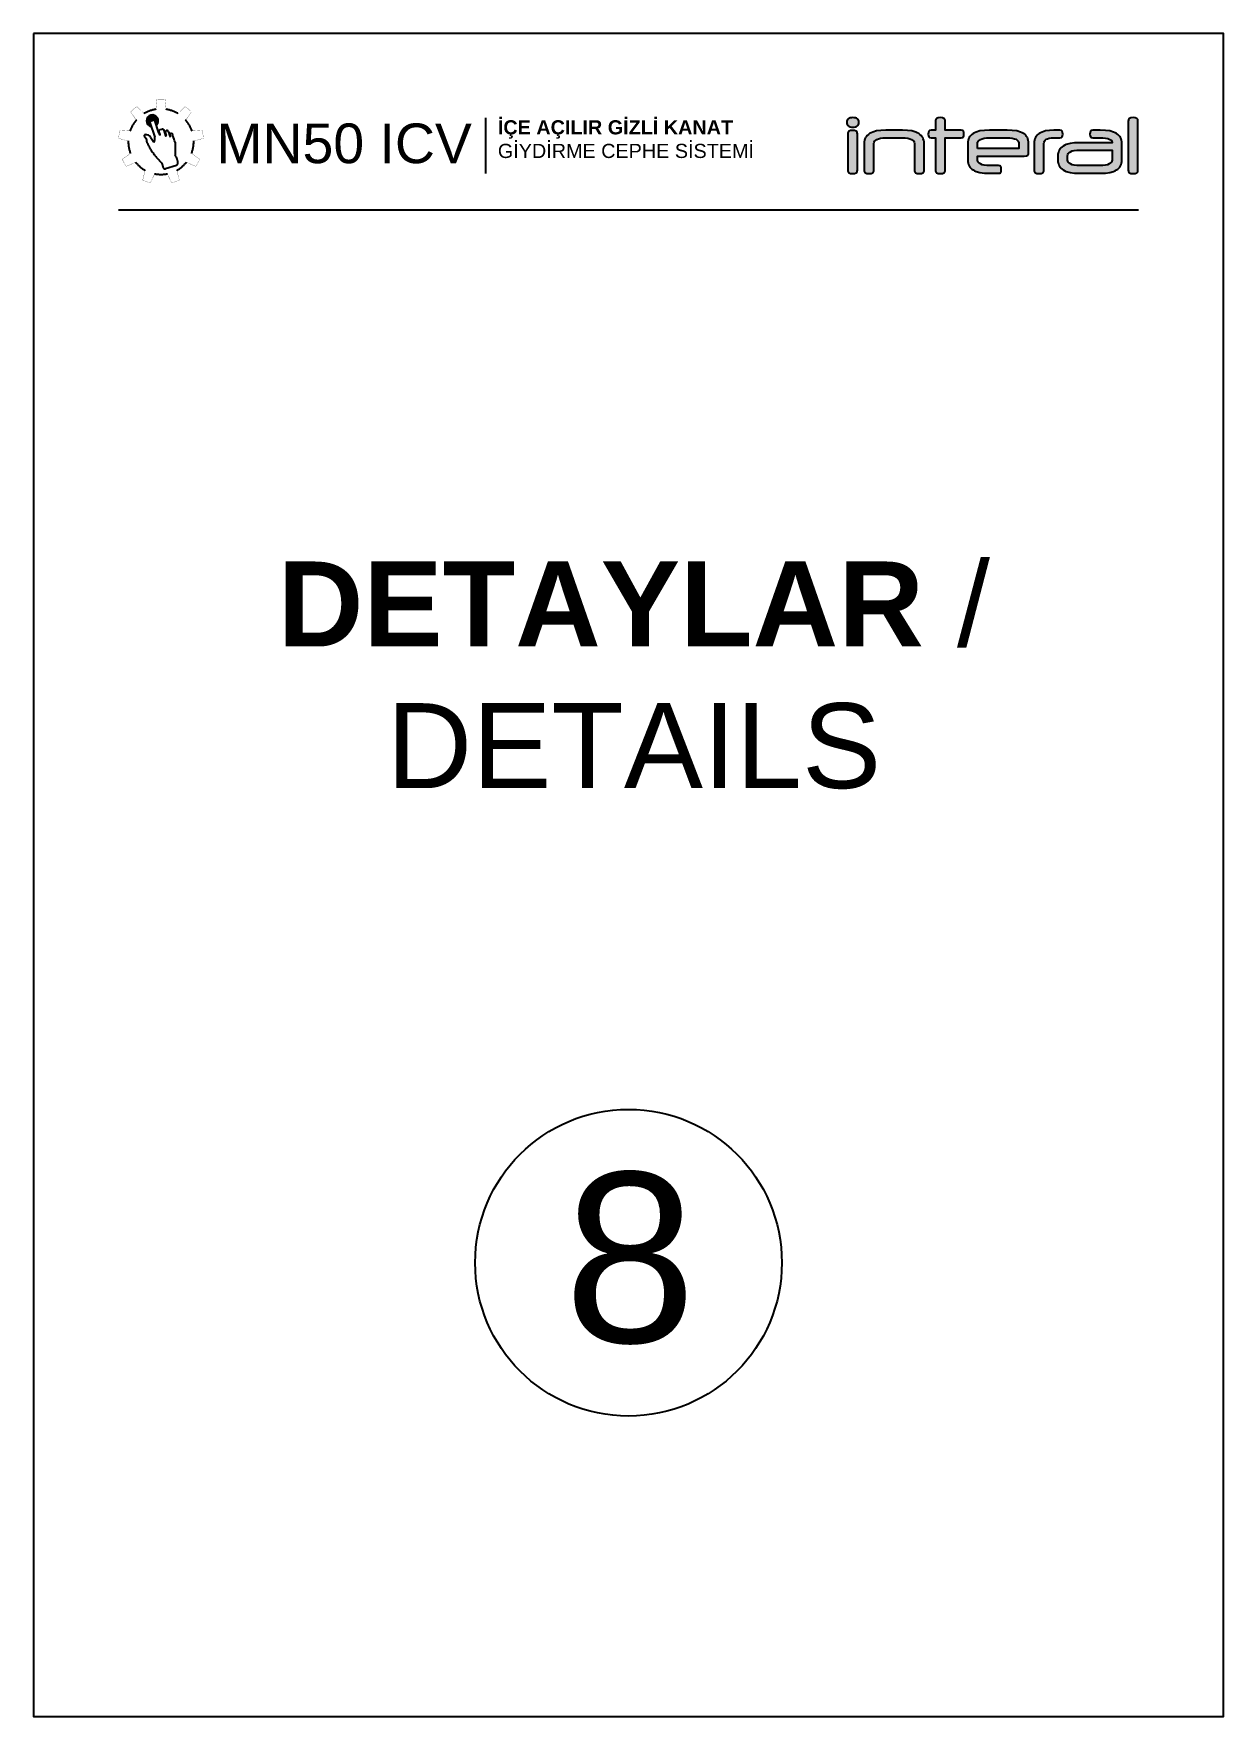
# Model space of a CAD drawing. Header units: millimetres. Extents: x 12 to 3612, y 18 to 315.
# Drawn here: x 12.5 to 222.5, y 17.9 to 314.9 of the extents above; entities that cross this region are included whole.
import ezdxf

# ---------------------------------------------------------------- set-up
doc = ezdxf.new("R2010")
doc.units = ezdxf.units.MM
doc.linetypes.add('CENTER', pattern=[2, 1.25, -0.25, 0.25, -0.25])
doc.layers.add('PROFIL', color=7, linetype='Continuous')
doc.layers.add('yazı_numara_k', color=11, linetype='Continuous')
doc.styles.get("Standard").update_dxf_attribs({"font": 'arial.ttf'})

# ---------------------------------------------------------------- blocks, each defined once
blk = doc.blocks.new('başlık sayfa')
at = {"color": 0}
blk.add_lwpolyline([(-218.72, -697.66), (-515.72, -697.66), (-515.72, -907.66), (-218.72, -907.66)], close=True, dxfattribs=at)
blk = doc.blocks.new('CARKKK')
at = {"true_color": 0xfed100}
h = blk.add_hatch(color=40, dxfattribs=at)
h.dxf.hatch_style = 1
edge = h.paths.add_edge_path()
edge.add_arc((1483.08, 1300.18), 1.03, 316.1417, 614.7975)
edge.add_line((1482.8, 1299.18), (1482.58, 1299.88))
edge.add_arc((1482.77, 1299.95), 0.202, 109.9023, 198.4057, ccw=False)
edge.add_line((1482.7, 1300.14), (1483.32, 1300.36))
edge.add_arc((1483.39, 1300.17), 0.202, 16.7485, 109.9023, ccw=False)
edge.add_line((1483.59, 1300.23), (1483.82, 1299.46))
at = {"color": 0}
for p, q in [((1485.35, 1298.1), (1485.48, 1297.57)), ((1485.53, 1298.44), (1485.54, 1298.44)), ((1485.92, 1298.25), (1486.14, 1297.46)), ((1481.68, 1297.38), (1482.01, 1296.99)), ((1482.05, 1296.89), (1482.04, 1296.6)), ((1482.76, 1297.3), (1483.34, 1296.4)), ((1486.29, 1297.52), (1486.21, 1297.78)), ((1486.7, 1297.54), (1486.65, 1297.69))]:
    blk.add_line(p, q, dxfattribs=at)
at = {"color": 0, "linetype": 'CENTER', "ltscale": 12}
for p, q in [((1482.84, 1294.95), (1483.1, 1294.65)), ((1487.07, 1296.38), (1487.07, 1294.15)), ((1484.96, 1291.98), (1484.84, 1292.52)), ((1485.38, 1291.73), (1487.33, 1292.36))]:
    blk.add_line(p, q, dxfattribs=at)
at = {"color": 0, "linetype": 'CENTER', "ltscale": 12, "const_width": 0.0361}
for points in [[(1483.87, 1303.97), (1483.69, 1302.2)], [(1485.31, 1303.97), (1485.5, 1302.2)], [(1479.24, 1301.76), (1480.23, 1300.29)], [(1480.34, 1302.69), (1481.62, 1301.45)], [(1488.84, 1302.69), (1487.57, 1301.45)], [(1489.95, 1301.76), (1488.95, 1300.29)], [(1477.36, 1298.51), (1479.13, 1298.38)], [(1491.83, 1298.51), (1490.05, 1298.38)], [(1477.11, 1297.08), (1478.82, 1296.6)], [(1492.08, 1297.08), (1490.37, 1296.6)], [(1477.76, 1293.38), (1479.2, 1294.43)], [(1478.48, 1292.13), (1480.1, 1292.86)], [(1490.7, 1292.13), (1489.08, 1292.86)], [(1491.43, 1293.38), (1489.98, 1294.43)], [(1481.36, 1289.72), (1481.79, 1291.44)], [(1482.71, 1289.23), (1483.49, 1290.83)], [(1486.47, 1289.23), (1485.7, 1290.83)], [(1487.83, 1289.72), (1487.39, 1291.44)]]:
    blk.add_lwpolyline(points, dxfattribs=at)
for points in [[(1485.31, 1303.97, 0.048189), (1483.87, 1303.97)], [(1480.34, 1302.69, 0.048189), (1479.24, 1301.76)], [(1483.73, 1302.21, 0.099576), (1481.59, 1301.43)], [(1487.6, 1301.43, 0.099576), (1485.46, 1302.21)], [(1489.95, 1301.76, 0.048189), (1488.84, 1302.69)], [(1477.36, 1298.51, 0.048189), (1477.11, 1297.08)], [(1480.26, 1300.31, 0.099576), (1479.12, 1298.34)], [(1490.07, 1298.34, 0.099576), (1488.93, 1300.31)], [(1492.08, 1297.08, 0.048189), (1491.83, 1298.51)], [(1478.82, 1296.63, 0.099576), (1479.21, 1294.39)], [(1489.97, 1294.39, 0.099576), (1490.37, 1296.63)], [(1477.76, 1293.38, 0.048189), (1478.48, 1292.13)], [(1480.08, 1292.89, 0.099576), (1481.83, 1291.43)], [(1487.36, 1291.43, 0.099576), (1489.1, 1292.89)], [(1490.7, 1292.13, 0.048189), (1491.43, 1293.38)], [(1481.36, 1289.72, 0.048189), (1482.71, 1289.23)], [(1483.45, 1290.83, 0.099576), (1485.73, 1290.83)], [(1486.47, 1289.23, 0.048189), (1487.83, 1289.72)]]:
    blk.add_lwpolyline(points, format="xyb", dxfattribs=at)
at = {"color": 0}
for points in [[(1483.82, 1299.46), (1483.59, 1300.23, 0.430429), (1483.32, 1300.36), (1482.7, 1300.14, 0.406583), (1482.58, 1299.88), (1482.8, 1299.18)], [(1484.19, 1298.03), (1483.53, 1300.21, 0.430609), (1483.34, 1300.31), (1482.72, 1300.08, 0.407114), (1482.63, 1299.9), (1483.48, 1297.28)], [(1484.46, 1297.76), (1484.29, 1298.25, -0.427614), (1484.46, 1298.63), (1484.72, 1298.72, -0.436222), (1485.09, 1298.53), (1485.36, 1297.55)]]:
    blk.add_lwpolyline(points, format="xyb", dxfattribs=at)
at = {"color": 0, "linetype": 'CENTER', "ltscale": 12}
for centre, radius, start, end in [((1484.59, 1296.5), 5.78, 98.6269, 121.3731), ((1484.59, 1296.5), 5.78, 58.6269, 81.3731), ((1484.59, 1296.5), 5.78, 138.6269, 161.3731), ((1484.59, 1296.5), 5.78, 18.6269, 41.3731), ((1484.59, 1296.5), 5.78, 178.6269, 201.3731), ((1482.4, 1296.59), 0.361, 178.7146, 203.6076), ((1494.72, 1301.97), 13.8, 203.6076, 210.5847), ((1484.59, 1296.5), 5.78, 338.6269, 1.3731), ((1484.59, 1296.5), 5.78, 218.6269, 241.3731), ((1492.59, 1300.98), 11.41, 213.7381, 226.5208), ((1484.49, 1292.45), 0.361, 12.1436, 46.5208), ((1485.26, 1292), 0.298, 184.3774, 294.6195), ((1485.18, 1292.68), 2.39, 0.4113, 37.9459), ((1487.22, 1292.7), 0.361, 288.2135, 0.4113), ((1484.59, 1296.5), 5.78, 298.6269, 321.3731), ((1484.59, 1296.5), 5.78, 258.6269, 281.3731)]:
    blk.add_arc(centre, radius, start, end, dxfattribs=at)
at = {"color": 40, "true_color": 0xfed100}
blk.add_arc((1483.08, 1300.18), 1.03, 316.1417, 254.7975, dxfattribs=at)
at = {"color": 0}
for centre, radius, start, end in [((1484.99, 1298.3), 0.836, 198.8925, 224.3855), ((1485.63, 1298.17), 0.289, 109.7187, 194.0454), ((1485.64, 1298.17), 0.289, 15.4472, 109.7187), ((1486.34, 1297.83), 0.144, 68.7787, 198.5684), ((1486.24, 1297.56), 0.433, 17.732, 68.7787), ((1481.84, 1297.52), 0.212, 89.792, 220.6566), ((1481.96, 1296.79), 0.947, 32.7129, 97.3977), ((1481.91, 1296.89), 0.144, 358.7146, 40.6566), ((1482.5, 1296.99), 1.02, 325.2166, 16.7204), ((1484.42, 1297.75), 0.0433, 224.3855, 19.6471), ((1485.42, 1297.56), 0.0601, 190.3472, 18.7372), ((1486.21, 1297.5), 0.084, 203.9076, 12.8452), ((1471.27, 1291.93), 16.42, 15.7203, 19.9505)]:
    blk.add_arc(centre, radius, start, end, dxfattribs=at)
blk = doc.blocks.new('İnteral Logo - 2D')
at = {"layer": 'PROFIL', "ltscale": 10}
h = blk.add_hatch(color=7, dxfattribs=at)
h.paths.add_polyline_path([(2732.47, 1117.8), (2732.47, 1124.16), (2732.45, 1124.34), (2732.41, 1124.48), (2732.35, 1124.6), (2732.25, 1124.67), (2731.98, 1124.76), (2731.61, 1124.79), (2731.23, 1124.76), (2730.97, 1124.67), (2730.87, 1124.6), (2730.81, 1124.48), (2730.77, 1124.34), (2730.76, 1124.16), (2730.76, 1117.8), (2730.77, 1117.62), (2730.81, 1117.48), (2730.87, 1117.36), (2730.97, 1117.29), (2731.23, 1117.2), (2731.61, 1117.17), (2731.98, 1117.2), (2732.25, 1117.29), (2732.35, 1117.36), (2732.41, 1117.48), (2732.45, 1117.62)])
h.paths.add_polyline_path([(2732.72, 1126.21), (2732.71, 1126.41), (2732.66, 1126.58), (2732.58, 1126.73), (2732.47, 1126.84), (2732.33, 1126.93), (2732.15, 1127), (2731.92, 1127.03), (2731.66, 1127.05), (2731.4, 1127.03), (2731.17, 1127), (2730.99, 1126.93), (2730.84, 1126.84), (2730.73, 1126.73), (2730.66, 1126.58), (2730.61, 1126.41), (2730.59, 1126.21), (2730.61, 1126.01), (2730.66, 1125.84), (2730.73, 1125.69), (2730.84, 1125.58), (2730.99, 1125.49), (2731.17, 1125.42), (2731.4, 1125.39), (2731.66, 1125.37), (2731.92, 1125.39), (2732.15, 1125.42), (2732.33, 1125.49), (2732.47, 1125.58), (2732.58, 1125.69), (2732.66, 1125.84), (2732.71, 1126.01)])
for points in [[(2751.25, 1123.85), (2751.27, 1124.15), (2751.25, 1124.44), (2751.18, 1124.66), (2751.13, 1124.74), (2751.04, 1124.79), (2750.79, 1124.84), (2747.94, 1124.84), (2747.94, 1126.41), (2747.93, 1126.59), (2747.89, 1126.74), (2747.82, 1126.85), (2747.73, 1126.92), (2747.46, 1127.02), (2747.08, 1127.05), (2746.7, 1127.02), (2746.44, 1126.92), (2746.35, 1126.85), (2746.28, 1126.74), (2746.24, 1126.59), (2746.23, 1126.41), (2746.23, 1124.84), (2745.46, 1124.84), (2745.21, 1124.79), (2745.12, 1124.74), (2745.06, 1124.66), (2745, 1124.44), (2744.98, 1124.15), (2745, 1123.85), (2745.06, 1123.64), (2745.12, 1123.57), (2745.21, 1123.52), (2745.46, 1123.47), (2746.23, 1123.47), (2746.23, 1117.8), (2746.24, 1117.62), (2746.28, 1117.48), (2746.35, 1117.36), (2746.44, 1117.29), (2746.7, 1117.2), (2747.08, 1117.17), (2747.46, 1117.2), (2747.73, 1117.29), (2747.82, 1117.36), (2747.89, 1117.48), (2747.93, 1117.62), (2747.94, 1117.8), (2747.94, 1123.47), (2750.79, 1123.47), (2751.04, 1123.52), (2751.13, 1123.57), (2751.18, 1123.64)], [(2743.86, 1123.73), (2743.7, 1123.92), (2743.51, 1124.09), (2743.28, 1124.25), (2743.03, 1124.39), (2742.75, 1124.51), (2742.09, 1124.69), (2741.32, 1124.8), (2740.42, 1124.84), (2737.48, 1124.84), (2736.59, 1124.8), (2735.81, 1124.69), (2735.16, 1124.51), (2734.87, 1124.39), (2734.62, 1124.25), (2734.4, 1124.09), (2734.2, 1123.92), (2734.04, 1123.73), (2733.91, 1123.52), (2733.8, 1123.29), (2733.73, 1123.04), (2733.68, 1122.77), (2733.67, 1122.49), (2733.67, 1117.8), (2733.68, 1117.62), (2733.72, 1117.48), (2733.79, 1117.36), (2733.88, 1117.29), (2734.14, 1117.2), (2734.52, 1117.17), (2734.89, 1117.2), (2735.16, 1117.29), (2735.26, 1117.36), (2735.33, 1117.48), (2735.37, 1117.62), (2735.38, 1117.8), (2735.38, 1122.49), (2735.41, 1122.69), (2735.51, 1122.87), (2735.67, 1123.04), (2735.89, 1123.19), (2736.19, 1123.31), (2736.56, 1123.4), (2737.01, 1123.46), (2737.54, 1123.47), (2740.37, 1123.47), (2740.89, 1123.46), (2741.34, 1123.4), (2741.72, 1123.31), (2742.01, 1123.19), (2742.24, 1123.04), (2742.4, 1122.87), (2742.49, 1122.69), (2742.52, 1122.49), (2742.52, 1117.8), (2742.54, 1117.62), (2742.58, 1117.48), (2742.64, 1117.36), (2742.73, 1117.29), (2743, 1117.2), (2743.37, 1117.17), (2743.75, 1117.2), (2744.02, 1117.29), (2744.11, 1117.36), (2744.18, 1117.48), (2744.22, 1117.62), (2744.24, 1117.8), (2744.24, 1122.49), (2744.22, 1122.77), (2744.18, 1123.04), (2744.1, 1123.29), (2744, 1123.52)], [(2768.68, 1123.85), (2768.7, 1124.15), (2768.68, 1124.44), (2768.61, 1124.66), (2768.55, 1124.74), (2768.47, 1124.79), (2768.21, 1124.84), (2767.16, 1124.84), (2766.36, 1124.8), (2765.67, 1124.69), (2765.07, 1124.51), (2764.81, 1124.39), (2764.57, 1124.26), (2764.36, 1124.1), (2764.18, 1123.93), (2764.02, 1123.74), (2763.9, 1123.53), (2763.8, 1123.3), (2763.73, 1123.05), (2763.69, 1122.79), (2763.67, 1122.5), (2763.67, 1117.8), (2763.69, 1117.62), (2763.72, 1117.48), (2763.79, 1117.36), (2763.88, 1117.29), (2764.15, 1117.2), (2764.52, 1117.17), (2764.9, 1117.2), (2765.17, 1117.29), (2765.26, 1117.36), (2765.33, 1117.48), (2765.37, 1117.62), (2765.38, 1117.8), (2765.38, 1122.5), (2765.41, 1122.72), (2765.48, 1122.91), (2765.6, 1123.08), (2765.78, 1123.22), (2766.01, 1123.33), (2766.32, 1123.41), (2766.7, 1123.46), (2767.16, 1123.47), (2768.21, 1123.47), (2768.47, 1123.52), (2768.55, 1123.57), (2768.61, 1123.64)]]:
    blk.add_hatch(color=7, dxfattribs=at).paths.add_polyline_path(points)
at = {"layer": 'PROFIL', "ltscale": 10, "true_color": 0xfed100}
blk.add_hatch(color=40, dxfattribs=at).paths.add_polyline_path([(2781.99, 1117.8), (2781.99, 1126.41), (2781.98, 1126.59), (2781.94, 1126.74), (2781.87, 1126.85), (2781.78, 1126.92), (2781.51, 1127.02), (2781.13, 1127.05), (2780.75, 1127.02), (2780.49, 1126.92), (2780.4, 1126.85), (2780.33, 1126.74), (2780.29, 1126.59), (2780.28, 1126.41), (2780.28, 1117.8), (2780.29, 1117.62), (2780.33, 1117.48), (2780.4, 1117.36), (2780.49, 1117.29), (2780.75, 1117.2), (2781.13, 1117.17), (2781.51, 1117.2), (2781.78, 1117.29), (2781.87, 1117.36), (2781.94, 1117.48), (2781.98, 1117.62)])
at = {"layer": 'PROFIL', "ltscale": 10}
h = blk.add_hatch(color=7, dxfattribs=at)
h.paths.add_polyline_path([(2762, 1124.1), (2761.79, 1124.26), (2761.55, 1124.39), (2761.27, 1124.51), (2760.61, 1124.69), (2759.81, 1124.8), (2758.87, 1124.84), (2755.76, 1124.84), (2754.87, 1124.8), (2754.09, 1124.69), (2753.44, 1124.51), (2753.15, 1124.39), (2752.9, 1124.25), (2752.68, 1124.09), (2752.48, 1123.92), (2752.32, 1123.73), (2752.18, 1123.52), (2752.08, 1123.29), (2752.01, 1123.04), (2751.96, 1122.77), (2751.95, 1122.49), (2751.95, 1119.56), (2751.96, 1119.28), (2752.01, 1119.02), (2752.08, 1118.77), (2752.18, 1118.54), (2752.32, 1118.33), (2752.48, 1118.14), (2752.68, 1117.96), (2752.9, 1117.81), (2753.15, 1117.67), (2753.44, 1117.55), (2754.09, 1117.37), (2754.87, 1117.26), (2755.76, 1117.22), (2757.36, 1117.22), (2757.62, 1117.26), (2757.7, 1117.32), (2757.76, 1117.39), (2757.83, 1117.61), (2757.85, 1117.91), (2757.83, 1118.2), (2757.76, 1118.41), (2757.7, 1118.49), (2757.62, 1118.54), (2757.36, 1118.58), (2755.81, 1118.58), (2755.29, 1118.6), (2754.84, 1118.65), (2754.46, 1118.74), (2754.17, 1118.87), (2753.95, 1119.02), (2753.79, 1119.19), (2753.69, 1119.37), (2753.66, 1119.56), (2753.66, 1120.25), (2761.88, 1120.25), (2762.3, 1120.29), (2762.44, 1120.34), (2762.54, 1120.4), (2762.61, 1120.49), (2762.65, 1120.61), (2762.69, 1120.94), (2762.69, 1122.49), (2762.67, 1122.78), (2762.63, 1123.04), (2762.56, 1123.29), (2762.46, 1123.52), (2762.34, 1123.74), (2762.18, 1123.93)])
h.paths.add_polyline_path([(2753.66, 1121.59), (2753.66, 1122.49), (2753.69, 1122.69), (2753.79, 1122.87), (2753.95, 1123.04), (2754.17, 1123.19), (2754.46, 1123.31), (2754.84, 1123.4), (2755.29, 1123.46), (2755.81, 1123.47), (2758.82, 1123.47), (2759.35, 1123.46), (2759.81, 1123.41), (2760.18, 1123.33), (2760.47, 1123.22), (2760.69, 1123.08), (2760.85, 1122.91), (2760.95, 1122.71), (2760.98, 1122.49), (2760.98, 1121.59)], flags=16)
at = {"layer": 'PROFIL', "ltscale": 10, "true_color": 0xfed100}
h = blk.add_hatch(color=40, dxfattribs=at)
h.paths.add_polyline_path([(2779.15, 1119.56), (2779.15, 1122.49), (2779.13, 1122.77), (2779.09, 1123.04), (2779.01, 1123.29), (2778.91, 1123.52), (2778.78, 1123.73), (2778.61, 1123.92), (2778.42, 1124.09), (2778.19, 1124.25), (2777.94, 1124.39), (2777.66, 1124.51), (2777, 1124.69), (2776.23, 1124.8), (2775.33, 1124.84), (2774.01, 1124.84), (2773.76, 1124.79), (2773.67, 1124.74), (2773.61, 1124.67), (2773.54, 1124.45), (2773.51, 1124.15), (2773.54, 1123.85), (2773.61, 1123.64), (2773.67, 1123.57), (2773.76, 1123.52), (2774.01, 1123.47), (2775.28, 1123.47), (2775.81, 1123.46), (2776.27, 1123.42), (2776.64, 1123.35), (2776.93, 1123.25), (2777.15, 1123.13), (2777.31, 1122.99), (2777.4, 1122.82), (2777.44, 1122.64), (2777.44, 1122.62), (2771.67, 1122.62), (2770.77, 1122.59), (2770, 1122.48), (2769.34, 1122.29), (2769.06, 1122.18), (2768.81, 1122.04), (2768.58, 1121.88), (2768.39, 1121.71), (2768.22, 1121.52), (2768.09, 1121.31), (2767.99, 1121.08), (2767.91, 1120.83), (2767.87, 1120.56), (2767.85, 1120.28), (2767.85, 1119.56), (2767.87, 1119.28), (2767.91, 1119.02), (2767.99, 1118.77), (2768.09, 1118.54), (2768.22, 1118.33), (2768.39, 1118.14), (2768.58, 1117.96), (2768.81, 1117.81), (2769.06, 1117.67), (2769.34, 1117.55), (2770, 1117.37), (2770.77, 1117.26), (2771.67, 1117.22), (2775.33, 1117.22), (2776.23, 1117.26), (2777, 1117.37), (2777.66, 1117.55), (2777.94, 1117.67), (2778.19, 1117.81), (2778.42, 1117.96), (2778.61, 1118.14), (2778.78, 1118.33), (2778.91, 1118.54), (2779.01, 1118.77), (2779.09, 1119.02), (2779.13, 1119.28)])
h.paths.add_polyline_path([(2769.56, 1119.56), (2769.56, 1120.33), (2769.6, 1120.53), (2769.69, 1120.72), (2769.85, 1120.88), (2770.08, 1121.03), (2770.37, 1121.16), (2770.74, 1121.25), (2771.19, 1121.3), (2771.72, 1121.32), (2777.44, 1121.32), (2777.44, 1119.56), (2777.4, 1119.37), (2777.31, 1119.19), (2777.15, 1119.02), (2776.92, 1118.87), (2776.63, 1118.74), (2776.26, 1118.65), (2775.81, 1118.6), (2775.28, 1118.58), (2771.72, 1118.58), (2771.19, 1118.6), (2770.74, 1118.65), (2770.37, 1118.74), (2770.08, 1118.87), (2769.85, 1119.02), (2769.69, 1119.19), (2769.6, 1119.37)], flags=16)
at = {"layer": 'PROFIL', "color": 7, "ltscale": 10}
for points in [[(2732.72, 1126.21), (2732.71, 1126.41), (2732.66, 1126.58), (2732.58, 1126.73), (2732.47, 1126.84), (2732.33, 1126.93), (2732.15, 1127), (2731.92, 1127.03), (2731.66, 1127.05), (2731.4, 1127.03), (2731.17, 1127), (2730.99, 1126.93), (2730.84, 1126.84), (2730.73, 1126.73), (2730.66, 1126.58), (2730.61, 1126.41), (2730.59, 1126.21), (2730.61, 1126.01), (2730.66, 1125.84), (2730.73, 1125.69), (2730.84, 1125.58), (2730.99, 1125.49), (2731.17, 1125.42), (2731.4, 1125.39), (2731.66, 1125.37), (2731.92, 1125.39), (2732.15, 1125.42), (2732.33, 1125.49), (2732.47, 1125.58), (2732.58, 1125.69), (2732.66, 1125.84), (2732.71, 1126.01)], [(2751.25, 1123.85), (2751.27, 1124.15), (2751.25, 1124.44), (2751.18, 1124.66), (2751.13, 1124.74), (2751.04, 1124.79), (2750.79, 1124.84), (2747.94, 1124.84), (2747.94, 1126.41), (2747.93, 1126.59), (2747.89, 1126.74), (2747.82, 1126.85), (2747.73, 1126.92), (2747.46, 1127.02), (2747.08, 1127.05), (2746.7, 1127.02), (2746.44, 1126.92), (2746.35, 1126.85), (2746.28, 1126.74), (2746.24, 1126.59), (2746.23, 1126.41), (2746.23, 1124.84), (2745.46, 1124.84), (2745.21, 1124.79), (2745.12, 1124.74), (2745.06, 1124.66), (2745, 1124.44), (2744.98, 1124.15), (2745, 1123.85), (2745.06, 1123.64), (2745.12, 1123.57), (2745.21, 1123.52), (2745.46, 1123.47), (2746.23, 1123.47), (2746.23, 1117.8), (2746.24, 1117.62), (2746.28, 1117.48), (2746.35, 1117.36), (2746.44, 1117.29), (2746.7, 1117.2), (2747.08, 1117.17), (2747.46, 1117.2), (2747.73, 1117.29), (2747.82, 1117.36), (2747.89, 1117.48), (2747.93, 1117.62), (2747.94, 1117.8), (2747.94, 1123.47), (2750.79, 1123.47), (2751.04, 1123.52), (2751.13, 1123.57), (2751.18, 1123.64)], [(2732.47, 1117.8), (2732.47, 1124.16), (2732.45, 1124.34), (2732.41, 1124.48), (2732.35, 1124.6), (2732.25, 1124.67), (2731.98, 1124.76), (2731.61, 1124.79), (2731.23, 1124.76), (2730.97, 1124.67), (2730.87, 1124.6), (2730.81, 1124.48), (2730.77, 1124.34), (2730.76, 1124.16), (2730.76, 1117.8), (2730.77, 1117.62), (2730.81, 1117.48), (2730.87, 1117.36), (2730.97, 1117.29), (2731.23, 1117.2), (2731.61, 1117.17), (2731.98, 1117.2), (2732.25, 1117.29), (2732.35, 1117.36), (2732.41, 1117.48), (2732.45, 1117.62)], [(2743.86, 1123.73), (2743.7, 1123.92), (2743.51, 1124.09), (2743.28, 1124.25), (2743.03, 1124.39), (2742.75, 1124.51), (2742.09, 1124.69), (2741.32, 1124.8), (2740.42, 1124.84), (2737.48, 1124.84), (2736.59, 1124.8), (2735.81, 1124.69), (2735.16, 1124.51), (2734.87, 1124.39), (2734.62, 1124.25), (2734.4, 1124.09), (2734.2, 1123.92), (2734.04, 1123.73), (2733.91, 1123.52), (2733.8, 1123.29), (2733.73, 1123.04), (2733.68, 1122.77), (2733.67, 1122.49), (2733.67, 1117.8), (2733.68, 1117.62), (2733.72, 1117.48), (2733.79, 1117.36), (2733.88, 1117.29), (2734.14, 1117.2), (2734.52, 1117.17), (2734.89, 1117.2), (2735.16, 1117.29), (2735.26, 1117.36), (2735.33, 1117.48), (2735.37, 1117.62), (2735.38, 1117.8), (2735.38, 1122.49), (2735.41, 1122.69), (2735.51, 1122.87), (2735.67, 1123.04), (2735.89, 1123.19), (2736.19, 1123.31), (2736.56, 1123.4), (2737.01, 1123.46), (2737.54, 1123.47), (2740.37, 1123.47), (2740.89, 1123.46), (2741.34, 1123.4), (2741.72, 1123.31), (2742.01, 1123.19), (2742.24, 1123.04), (2742.4, 1122.87), (2742.49, 1122.69), (2742.52, 1122.49), (2742.52, 1117.8), (2742.54, 1117.62), (2742.58, 1117.48), (2742.64, 1117.36), (2742.73, 1117.29), (2743, 1117.2), (2743.37, 1117.17), (2743.75, 1117.2), (2744.02, 1117.29), (2744.11, 1117.36), (2744.18, 1117.48), (2744.22, 1117.62), (2744.24, 1117.8), (2744.24, 1122.49), (2744.22, 1122.77), (2744.18, 1123.04), (2744.1, 1123.29), (2744, 1123.52)], [(2762, 1124.1), (2761.79, 1124.26), (2761.55, 1124.39), (2761.27, 1124.51), (2760.61, 1124.69), (2759.81, 1124.8), (2758.87, 1124.84), (2755.76, 1124.84), (2754.87, 1124.8), (2754.09, 1124.69), (2753.44, 1124.51), (2753.15, 1124.39), (2752.9, 1124.25), (2752.68, 1124.09), (2752.48, 1123.92), (2752.32, 1123.73), (2752.18, 1123.52), (2752.08, 1123.29), (2752.01, 1123.04), (2751.96, 1122.77), (2751.95, 1122.49), (2751.95, 1119.56), (2751.96, 1119.28), (2752.01, 1119.02), (2752.08, 1118.77), (2752.18, 1118.54), (2752.32, 1118.33), (2752.48, 1118.14), (2752.68, 1117.96), (2752.9, 1117.81), (2753.15, 1117.67), (2753.44, 1117.55), (2754.09, 1117.37), (2754.87, 1117.26), (2755.76, 1117.22), (2757.36, 1117.22), (2757.62, 1117.26), (2757.7, 1117.32), (2757.76, 1117.39), (2757.83, 1117.61), (2757.85, 1117.91), (2757.83, 1118.2), (2757.76, 1118.41), (2757.7, 1118.49), (2757.62, 1118.54), (2757.36, 1118.58), (2755.81, 1118.58), (2755.29, 1118.6), (2754.84, 1118.65), (2754.46, 1118.74), (2754.17, 1118.87), (2753.95, 1119.02), (2753.79, 1119.19), (2753.69, 1119.37), (2753.66, 1119.56), (2753.66, 1120.25), (2761.88, 1120.25), (2762.3, 1120.29), (2762.44, 1120.34), (2762.54, 1120.4), (2762.61, 1120.49), (2762.65, 1120.61), (2762.69, 1120.94), (2762.69, 1122.49), (2762.67, 1122.78), (2762.63, 1123.04), (2762.56, 1123.29), (2762.46, 1123.52), (2762.34, 1123.74), (2762.18, 1123.93)], [(2753.66, 1121.59), (2753.66, 1122.49), (2753.69, 1122.69), (2753.79, 1122.87), (2753.95, 1123.04), (2754.17, 1123.19), (2754.46, 1123.31), (2754.84, 1123.4), (2755.29, 1123.46), (2755.81, 1123.47), (2758.82, 1123.47), (2759.35, 1123.46), (2759.81, 1123.41), (2760.18, 1123.33), (2760.47, 1123.22), (2760.69, 1123.08), (2760.85, 1122.91), (2760.95, 1122.71), (2760.98, 1122.49), (2760.98, 1121.59)], [(2768.68, 1123.85), (2768.7, 1124.15), (2768.68, 1124.44), (2768.61, 1124.66), (2768.55, 1124.74), (2768.47, 1124.79), (2768.21, 1124.84), (2767.16, 1124.84), (2766.36, 1124.8), (2765.67, 1124.69), (2765.07, 1124.51), (2764.81, 1124.39), (2764.57, 1124.26), (2764.36, 1124.1), (2764.18, 1123.93), (2764.02, 1123.74), (2763.9, 1123.53), (2763.8, 1123.3), (2763.73, 1123.05), (2763.69, 1122.79), (2763.67, 1122.5), (2763.67, 1117.8), (2763.69, 1117.62), (2763.72, 1117.48), (2763.79, 1117.36), (2763.88, 1117.29), (2764.15, 1117.2), (2764.52, 1117.17), (2764.9, 1117.2), (2765.17, 1117.29), (2765.26, 1117.36), (2765.33, 1117.48), (2765.37, 1117.62), (2765.38, 1117.8), (2765.38, 1122.5), (2765.41, 1122.72), (2765.48, 1122.91), (2765.6, 1123.08), (2765.78, 1123.22), (2766.01, 1123.33), (2766.32, 1123.41), (2766.7, 1123.46), (2767.16, 1123.47), (2768.21, 1123.47), (2768.47, 1123.52), (2768.55, 1123.57), (2768.61, 1123.64)]]:
    blk.add_lwpolyline(points, close=True, dxfattribs=at)
at = {"layer": 'PROFIL', "color": 40, "ltscale": 10, "true_color": 0xfed100}
for points in [[(2781.99, 1117.8), (2781.99, 1126.41), (2781.98, 1126.59), (2781.94, 1126.74), (2781.87, 1126.85), (2781.78, 1126.92), (2781.51, 1127.02), (2781.13, 1127.05), (2780.75, 1127.02), (2780.49, 1126.92), (2780.4, 1126.85), (2780.33, 1126.74), (2780.29, 1126.59), (2780.28, 1126.41), (2780.28, 1117.8), (2780.29, 1117.62), (2780.33, 1117.48), (2780.4, 1117.36), (2780.49, 1117.29), (2780.75, 1117.2), (2781.13, 1117.17), (2781.51, 1117.2), (2781.78, 1117.29), (2781.87, 1117.36), (2781.94, 1117.48), (2781.98, 1117.62)], [(2779.15, 1119.56), (2779.15, 1122.49), (2779.13, 1122.77), (2779.09, 1123.04), (2779.01, 1123.29), (2778.91, 1123.52), (2778.78, 1123.73), (2778.61, 1123.92), (2778.42, 1124.09), (2778.19, 1124.25), (2777.94, 1124.39), (2777.66, 1124.51), (2777, 1124.69), (2776.23, 1124.8), (2775.33, 1124.84), (2774.01, 1124.84), (2773.76, 1124.79), (2773.67, 1124.74), (2773.61, 1124.67), (2773.54, 1124.45), (2773.51, 1124.15), (2773.54, 1123.85), (2773.61, 1123.64), (2773.67, 1123.57), (2773.76, 1123.52), (2774.01, 1123.47), (2775.28, 1123.47), (2775.81, 1123.46), (2776.27, 1123.42), (2776.64, 1123.35), (2776.93, 1123.25), (2777.15, 1123.13), (2777.31, 1122.99), (2777.4, 1122.82), (2777.44, 1122.64), (2777.44, 1122.62), (2771.67, 1122.62), (2770.77, 1122.59), (2770, 1122.48), (2769.34, 1122.29), (2769.06, 1122.18), (2768.81, 1122.04), (2768.58, 1121.88), (2768.39, 1121.71), (2768.22, 1121.52), (2768.09, 1121.31), (2767.99, 1121.08), (2767.91, 1120.83), (2767.87, 1120.56), (2767.85, 1120.28), (2767.85, 1119.56), (2767.87, 1119.28), (2767.91, 1119.02), (2767.99, 1118.77), (2768.09, 1118.54), (2768.22, 1118.33), (2768.39, 1118.14), (2768.58, 1117.96), (2768.81, 1117.81), (2769.06, 1117.67), (2769.34, 1117.55), (2770, 1117.37), (2770.77, 1117.26), (2771.67, 1117.22), (2775.33, 1117.22), (2776.23, 1117.26), (2777, 1117.37), (2777.66, 1117.55), (2777.94, 1117.67), (2778.19, 1117.81), (2778.42, 1117.96), (2778.61, 1118.14), (2778.78, 1118.33), (2778.91, 1118.54), (2779.01, 1118.77), (2779.09, 1119.02), (2779.13, 1119.28)], [(2769.56, 1119.56), (2769.56, 1120.33), (2769.6, 1120.53), (2769.69, 1120.72), (2769.85, 1120.88), (2770.08, 1121.03), (2770.37, 1121.16), (2770.74, 1121.25), (2771.19, 1121.3), (2771.72, 1121.32), (2777.44, 1121.32), (2777.44, 1119.56), (2777.4, 1119.37), (2777.31, 1119.19), (2777.15, 1119.02), (2776.92, 1118.87), (2776.63, 1118.74), (2776.26, 1118.65), (2775.81, 1118.6), (2775.28, 1118.58), (2771.72, 1118.58), (2771.19, 1118.6), (2770.74, 1118.65), (2770.37, 1118.74), (2770.08, 1118.87), (2769.85, 1119.02), (2769.69, 1119.19), (2769.6, 1119.37)]]:
    blk.add_lwpolyline(points, close=True, dxfattribs=at)
blk = doc.blocks.new('LOGO-1')
blk.add_line((948.2, 1850.82), (948.2, 1840.95))
at = {"color": 7}
blk.add_line((1063.42, 1834.52), (883.42, 1834.52), dxfattribs=at)
at = {"color": 0}
blk.add_blockref('CARKKK', (-593.69, 550.09), dxfattribs=at)
at = {"layer": 'yazı_numara_k', "color": 140}
blk.add_blockref('İnteral Logo - 2D', (-1718.64, 723.78), dxfattribs=at)
at = {"width": 80.5608, "attachment_point": 1}
for s, insert, char_height in [('{\\pxi3.38364;\\fArial Unicode MS|b1|i0|c162|p34;İÇE AÇILIR GİZLİ KANAT\\fArial Unicode MS|b0|i0|c162|p34;\\PGİYDİRME CEPHE SİSTEMİ}', (941.9, 1850.37), 2.5), ('{\\pxi3.38364;\\fArial Unicode MS|b0|i0|c162|p34;MN50 ICV}', (876.99, 1849.79), 7)]:
    blk.add_mtext(s, dxfattribs=dict(at, insert=insert, char_height=char_height))

msp = doc.modelspace()

# ---------------------------------------------------------------- linework, layer by layer
at = {"color": 0}
msp.add_circle((117.474, 97.948), 27.069, dxfattribs=at)

# ---------------------------------------------------------------- block references
at = {"color": 0, "rotation": 90}
msp.add_blockref('başlık sayfa', (-685.186, 533.599), dxfattribs=at)
at = {"color": 0}
msp.add_blockref('LOGO-1', (-855.945, -1550.77), dxfattribs=at)

# ---------------------------------------------------------------- texts
at = {"color": 0, "attachment_point": 1}
for s, insert, char_height, width in [('{\\pxqc;\\fArial Unicode MS|b1|i0|c0|p0;DETAYLAR\\fArial Unicode MS|b0|i0|c0|p0; /\\PDETAILS}', (29.944, 221.714), 15, 176.93756), ('{\\pxqc;\\fArial Unicode MS|b0|i0|c0|p0;8}', (-32.634, 113.87), 30, 300.74625)]:
    msp.add_mtext(s, dxfattribs=dict(at, insert=insert, char_height=char_height, width=width))

doc.saveas('drawing.dxf')
